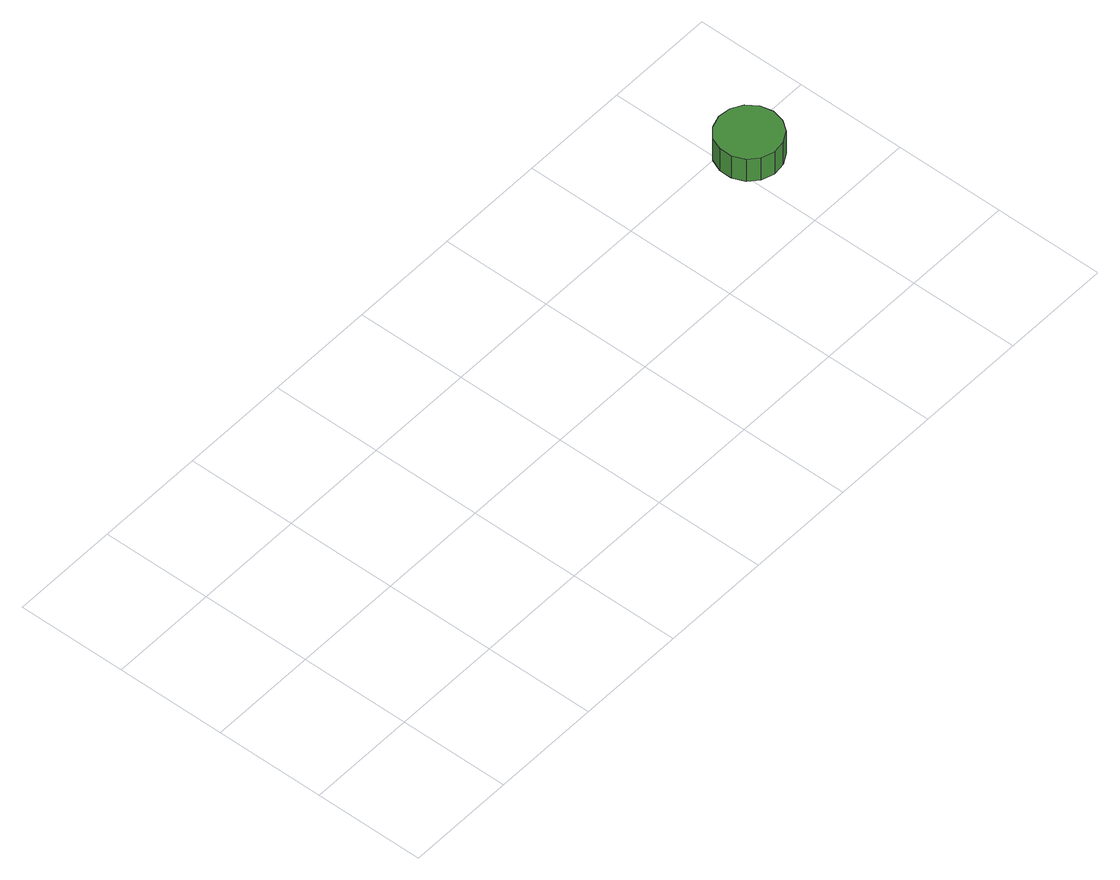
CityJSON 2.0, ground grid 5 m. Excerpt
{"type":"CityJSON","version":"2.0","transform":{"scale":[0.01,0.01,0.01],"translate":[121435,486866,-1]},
"CityObjects":{
"tree1":{"type":"SolitaryVegetationObject","attributes":{"function":"something"}},
"tree2":{"type":"SolitaryVegetationObject","attributes":{"function":"something"}},
"tree3":{"type":"SolitaryVegetationObject","attributes":{"function":"something"},"geometry":[{"type":"MultiSurface","lod":"1","boundaries":[[[0,1,2,3,4,5,6,7,8,9,10,11,12,13,14]],[[15,16,17,18,19,20,21,22,23,24,25,26,27,28,29]],[[0,29,28,1]],[[1,28,27,2]],[[2,27,26,3]],[[3,26,25,4]],[[4,25,24,5]],[[5,24,23,6]],[[6,23,22,7]],[[7,22,21,8]],[[8,21,20,9]],[[9,20,19,10]],[[10,19,18,11]],[[11,18,17,12]],[[12,17,16,13]],[[13,16,15,14]],[[14,15,29,0]]]}]}
},
"vertices":[
[3242,916,195],[3229,974,195],[3195,1022,195],[3143,1051,195],[3085,1058,195],[3028,1039,195],[2984,1000,195],[2960,946,195],[2960,887,195],[2984,833,195],[3028,793,195],[3085,775,195],[3143,781,195],[3195,810,195],[3229,858,195],[3229,858,70],[3195,810,70],[3143,781,70],[3085,775,70],[3028,793,70],[2984,833,70],[2960,887,70],[2960,946,70],[2984,1000,70],[3028,1039,70],[3085,1058,70],[3143,1051,70],[3195,1022,70],[3229,974,70],[3242,916,70]
]}
